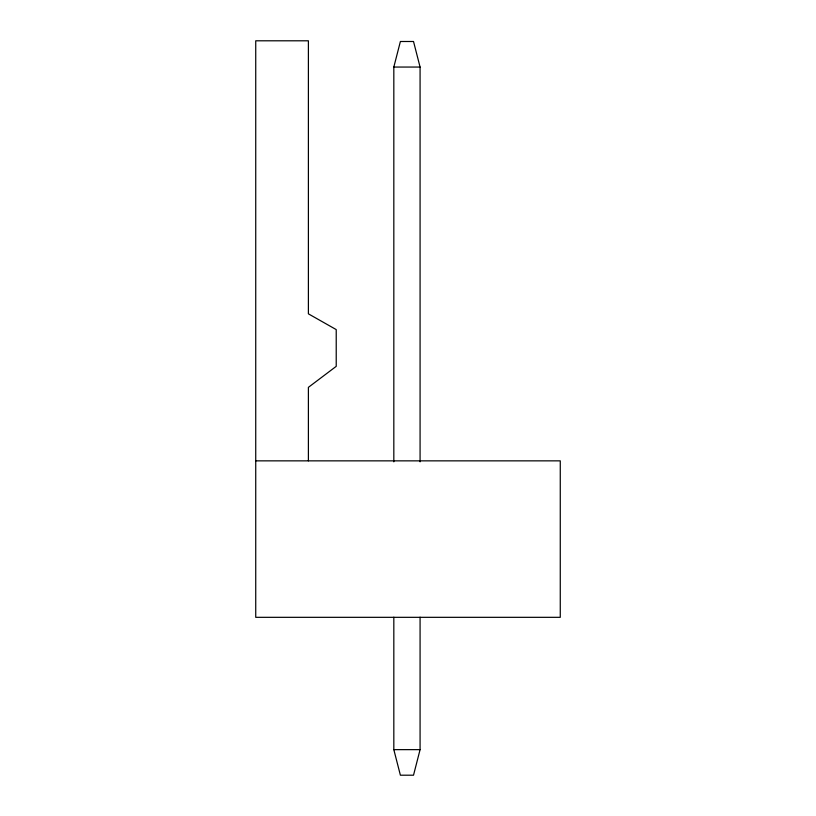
<?xml version="1.0" encoding="UTF-8"?>
<svg xmlns="http://www.w3.org/2000/svg" width="816" height="816" viewBox="0 0 816 816"><rect width="100%" height="100%" fill="white"/><g stroke="black" fill="none" stroke-linecap="round" stroke-linejoin="round"><path stroke-width="1.22" d="M393.822 461.836L393.822 67.055L400.391 41.494L413.518 41.494L420.077 67.055L420.077 461.836M420.077 617.202L420.077 749.639L413.518 775.2L400.391 775.2L393.822 749.639L393.822 617.202M393.822 67.055L420.077 67.055M255.734 460.856L560.266 460.856L560.266 617.324L255.734 617.324L255.734 40.8L308.397 40.8L308.397 313.834L336.223 329.593L336.223 366.343L308.397 387.345L308.397 460.856M393.822 749.639L420.077 749.639"/></g></svg>
